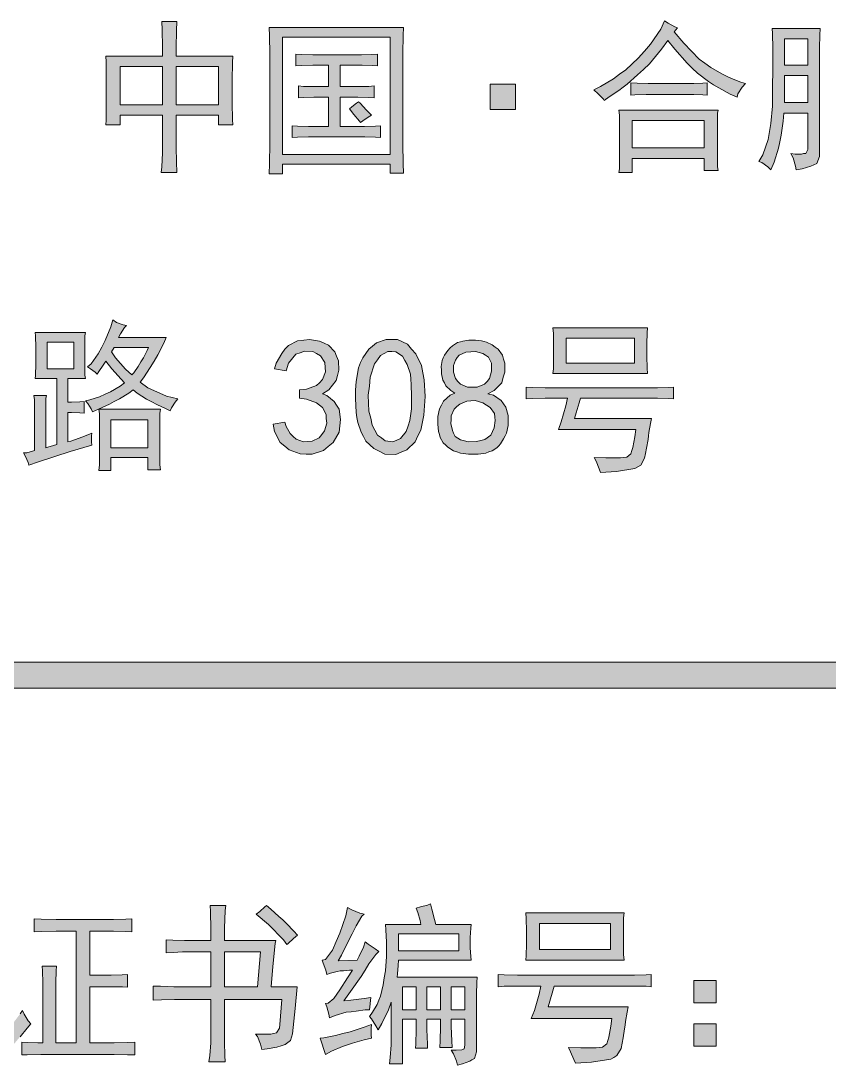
# Model space of a CAD drawing. Header units: millimetres. Extents: x 0 to 414, y 0 to 292.
# Drawn here: x 370.5 to 383.73, y 217.53 to 234.63 of the extents above; entities that cross this region are included whole.
import ezdxf

# ---------------------------------------------------------------- set-up
doc = ezdxf.new("R2010")
doc.units = ezdxf.units.MM

msp = doc.modelspace()

# ---------------------------------------------------------------- hatches: boundary and pattern name
h = msp.add_hatch(color=0)
h.paths.add_polyline_path([(373.051917, 234.618389), (373.044861, 234.470222), (373.041333, 234.188), (373.041333, 234.053944), (373.969139, 234.053944), (373.962083, 233.948111), (373.958556, 233.655306), (373.958556, 233.468333), (373.958556, 233.284889), (373.962083, 233.01325), (373.969139, 232.925056), (373.732778, 232.925056), (373.732778, 233.083806), (373.041333, 233.083806), (373.041333, 232.625194), (373.041333, 232.561694), (373.044861, 232.321806), (373.051917, 232.145417), (372.794389, 232.145417), (372.804972, 232.240667), (372.815556, 232.466444), (372.815556, 232.593444), (372.815556, 233.083806), (372.124111, 233.083806), (372.124111, 232.925056), (371.88775, 232.925056), (371.894806, 233.002667), (371.898333, 233.274306), (371.898333, 233.468333), (371.898333, 233.665889), (371.894806, 233.958694), (371.88775, 234.053944), (372.815556, 234.053944), (372.815556, 234.198583), (372.812028, 234.480806), (372.804972, 234.618389)])
h.paths.add_polyline_path([(373.732778, 233.253139), (373.732778, 233.884611), (373.041333, 233.884611), (373.041333, 233.253139)])
h.paths.add_polyline_path([(372.815556, 233.253139), (372.815556, 233.884611), (372.124111, 233.884611), (372.124111, 233.253139)])
h = msp.add_hatch(color=0)
h.dxf.hatch_style = 2
h.paths.add_polyline_path([(381.197556, 234.449056), (381.352778, 234.262083), (381.60325, 234.004556), (381.6985, 233.937528), (381.797278, 233.866972), (381.973667, 233.761139), (382.051278, 233.722333), (382.132417, 233.687056), (382.287639, 233.627083), (382.361722, 233.605917), (382.308806, 233.545944), (382.23825, 233.436583), (382.224139, 233.380139), (382.114778, 233.429528), (381.924278, 233.531833), (381.839611, 233.58475), (381.754944, 233.637667), (381.578556, 233.77525), (381.490361, 233.856389), (381.405694, 233.937528), (381.204611, 234.166833), (381.091722, 234.307944), (380.989417, 234.166833), (380.791861, 233.926944), (380.693083, 233.835222), (380.594306, 233.7435), (380.424972, 233.595333), (380.357944, 233.542417), (380.287389, 233.4895), (380.132167, 233.383667), (380.0475, 233.327222), (380.036917, 233.348389), (379.95225, 233.436583), (379.878167, 233.500083), (379.987528, 233.553), (380.202722, 233.68), (380.3015, 233.754083), (380.403806, 233.828167), (380.608417, 234.018667), (380.707194, 234.135083), (380.8095, 234.247972), (380.975306, 234.494917), (381.038806, 234.628972), (381.098778, 234.593694), (381.204611, 234.533722), (381.250472, 234.512556)])
h = msp.add_hatch(color=0)
h.paths.add_polyline_path([(376.763139, 234.523139), (376.756083, 234.389083), (376.752556, 234.09275), (376.752556, 233.926944), (376.752556, 232.783944), (376.752556, 232.618139), (376.756083, 232.293583), (376.763139, 232.134833), (376.547944, 232.134833), (376.547944, 232.283), (374.780528, 232.283), (374.780528, 232.12425), (374.565333, 232.12425), (374.572389, 232.290056), (374.575917, 232.628722), (374.575917, 232.805111), (374.575917, 233.926944), (374.575917, 234.085694), (374.572389, 234.385556), (374.565333, 234.523139)])
h.paths.add_polyline_path([(376.547944, 232.44175), (376.547944, 234.364389), (374.780528, 234.364389), (374.780528, 232.44175)])
h = msp.add_hatch(color=0)
h.paths.add_polyline_path([(383.106083, 232.455861), (383.176639, 232.448806), (383.282472, 232.448806), (383.314222, 232.455861), (383.3495, 232.459389), (383.384778, 232.522889), (383.384778, 232.582861), (383.384778, 233.115556), (382.989667, 233.115556), (382.979083, 232.988556), (382.947333, 232.755722), (382.926167, 232.649889), (382.905, 232.547583), (382.830917, 232.31475), (382.778, 232.18775), (382.728611, 232.240667), (382.633361, 232.311222), (382.583972, 232.325333), (382.647472, 232.438222), (382.735667, 232.685167), (382.756833, 232.815694), (382.778, 232.94975), (382.802694, 233.231972), (382.802694, 233.380139), (382.806222, 233.531833), (382.80975, 233.845806), (382.80975, 234.011611), (382.80975, 234.177417), (382.802694, 234.420833), (382.799167, 234.501972), (383.585861, 234.501972), (383.582333, 234.396139), (383.575278, 234.188), (383.575278, 234.085694), (383.575278, 232.508778), (383.575278, 232.41), (383.529417, 232.293583), (383.480028, 232.272417), (383.434167, 232.25125), (383.289528, 232.208917), (383.194278, 232.18775), (383.183694, 232.25125), (383.141361, 232.385306)])
h.paths.add_polyline_path([(383.384778, 233.295472), (383.384778, 233.732917), (383.00025, 233.732917), (383.00025, 233.295472)])
h.paths.add_polyline_path([(383.384778, 233.905778), (383.384778, 234.332639), (383.00025, 234.332639), (383.00025, 233.905778)])
h = msp.add_hatch(color=0)
h.dxf.hatch_style = 2
h.paths.add_polyline_path([(375.994083, 234.075111), (376.075222, 234.075111), (376.244556, 234.078639), (376.336278, 234.085694), (376.336278, 233.895194), (376.255139, 233.898722), (376.085806, 233.905778), (375.994083, 233.905778), (375.7295, 233.905778), (375.7295, 233.553), (375.92, 233.553), (376.01525, 233.553), (376.198694, 233.556528), (376.283361, 233.563583), (376.283361, 233.369556), (376.198694, 233.376611), (376.01525, 233.380139), (375.92, 233.380139), (375.7295, 233.380139), (375.7295, 232.900361), (376.025833, 232.900361), (376.124611, 232.900361), (376.304528, 232.907417), (376.389194, 232.910944), (376.389194, 232.720444), (376.308056, 232.7275), (376.128139, 232.731028), (376.025833, 232.731028), (375.302639, 232.731028), (375.210917, 232.731028), (375.031, 232.7275), (374.939278, 232.720444), (374.939278, 232.910944), (375.031, 232.907417), (375.210917, 232.900361), (375.302639, 232.900361), (375.535472, 232.900361), (375.535472, 233.380139), (375.387306, 233.380139), (375.295583, 233.380139), (375.12625, 233.376611), (375.045111, 233.369556), (375.045111, 233.563583), (375.12625, 233.556528), (375.295583, 233.553), (375.387306, 233.553), (375.535472, 233.553), (375.535472, 233.905778), (375.376722, 233.905778), (375.281472, 233.905778), (375.0945, 233.898722), (375.002778, 233.895194), (375.002778, 234.085694), (375.0945, 234.078639), (375.281472, 234.075111), (375.376722, 234.075111)])
h = msp.add_hatch(color=0)
h.dxf.hatch_style = 2
h.paths.add_polyline_path([(378.181306, 233.595333), (378.597583, 233.595333), (378.597583, 233.179056), (378.181306, 233.179056)])
h = msp.add_hatch(color=0)
h.dxf.hatch_style = 2
h.paths.add_polyline_path([(381.433917, 233.605917), (381.518583, 233.605917), (381.66675, 233.609444), (381.733778, 233.6165), (381.733778, 233.415417), (381.663222, 233.418944), (381.518583, 233.426), (381.4445, 233.426), (380.848306, 233.426), (380.735417, 233.426), (380.551972, 233.418944), (380.484944, 233.415417), (380.484944, 233.6165), (380.58725, 233.609444), (380.767167, 233.605917), (380.848306, 233.605917)])
h = msp.add_hatch(color=0)
h.dxf.hatch_style = 2
h.paths.add_polyline_path([(376.025833, 233.306056), (376.054056, 233.281361), (376.159889, 233.168472), (376.241028, 233.083806), (376.188111, 233.052056), (376.096389, 232.992083), (376.057583, 232.967389), (376.043472, 232.988556), (375.95175, 233.097917), (375.877667, 233.189639), (375.92, 233.221389), (375.994083, 233.281361)])
h = msp.add_hatch(color=0)
h.paths.add_polyline_path([(381.913694, 233.168472), (381.906639, 233.115556), (381.903111, 232.868611), (381.903111, 232.678111), (381.903111, 232.487611), (381.906639, 232.237139), (381.913694, 232.177167), (381.687917, 232.177167), (381.687917, 232.37825), (380.506111, 232.37825), (380.506111, 232.145417), (380.290917, 232.145417), (380.297972, 232.208917), (380.3015, 232.455861), (380.3015, 232.635778), (380.3015, 232.82275), (380.297972, 233.087333), (380.290917, 233.168472)])
h.paths.add_polyline_path([(381.687917, 232.551111), (381.687917, 232.999139), (380.506111, 232.999139), (380.506111, 232.551111)])
h = msp.add_hatch(color=0)
h.paths.add_polyline_path([(372.226417, 229.644222), (372.194667, 229.608944), (372.131167, 229.506639), (372.099417, 229.443139), (372.879056, 229.443139), (372.84025, 229.351417), (372.741472, 229.160917), (372.6815, 229.058611), (372.618, 228.956306), (372.505111, 228.786972), (372.452194, 228.716417), (372.575667, 228.621167), (372.882583, 228.483583), (373.069556, 228.44125), (373.027222, 228.388333), (372.963722, 228.293083), (372.942556, 228.247222), (372.879056, 228.275444), (372.727361, 228.346), (372.642694, 228.391861), (372.558028, 228.437722), (372.402806, 228.5365), (372.335778, 228.589417), (372.265222, 228.5365), (372.113528, 228.44125), (372.028861, 228.398917), (371.947722, 228.356583), (371.767806, 228.271917), (371.672556, 228.226056), (371.651389, 228.275444), (371.594944, 228.367167), (371.556139, 228.4095), (371.626694, 228.423611), (371.785444, 228.476528), (371.877167, 228.515333), (371.965361, 228.554139), (372.127639, 228.649389), (372.194667, 228.705833), (372.14175, 228.762278), (371.986528, 228.935139), (371.88775, 229.058611), (371.848944, 228.995111), (371.778389, 228.889278), (371.746639, 228.846944), (371.714889, 228.878694), (371.637278, 228.935139), (371.587889, 228.963361), (371.647861, 229.016278), (371.764278, 229.178556), (371.82425, 229.287917), (371.880694, 229.397278), (371.972417, 229.619528), (372.004167, 229.732417), (372.064139, 229.693611), (372.1735, 229.651278)])
h.paths.add_polyline_path([(371.983, 229.210306), (372.0465, 229.111528), (372.212306, 228.924556), (372.314611, 228.836361), (372.346361, 228.868111), (372.420444, 228.970417), (372.462778, 229.0445), (372.505111, 229.115056), (372.568611, 229.235), (372.589778, 229.284389), (372.025333, 229.284389)])
h = msp.add_hatch(color=0)
h.paths.add_polyline_path([(380.760111, 229.601889), (380.753056, 229.524278), (380.749528, 229.340833), (380.749528, 229.242056), (380.749528, 229.13975), (380.753056, 228.945722), (380.760111, 228.857528), (379.211417, 228.857528), (379.218472, 228.931611), (379.222, 229.108), (379.222, 229.210306), (379.222, 229.316139), (379.218472, 229.513694), (379.211417, 229.601889)])
h.paths.add_polyline_path([(380.544917, 229.026861), (380.544917, 229.432556), (379.426611, 229.432556), (379.426611, 229.026861)])
h = msp.add_hatch(color=0)
h.paths.add_polyline_path([(371.661972, 227.682778), (371.305667, 227.576944), (370.787083, 227.411139), (370.628333, 227.354694), (370.61775, 227.397028), (370.575417, 227.495806), (370.543667, 227.555778), (370.596583, 227.559306), (370.688306, 227.584), (370.723583, 227.598111), (370.723583, 228.271917), (370.723583, 228.31425), (370.720056, 228.423611), (370.713, 228.494167), (370.917611, 228.494167), (370.910556, 228.444778), (370.907028, 228.307194), (370.907028, 228.215472), (370.907028, 227.640444), (370.942306, 227.651028), (371.034028, 227.67925), (371.086944, 227.693361), (371.086944, 228.772861), (370.734167, 228.772861), (370.741222, 228.825778), (370.74475, 229.01275), (370.74475, 229.143278), (370.74475, 229.284389), (370.741222, 229.474889), (370.734167, 229.527806), (371.556139, 229.527806), (371.549083, 229.471361), (371.545556, 229.277333), (371.545556, 229.143278), (371.545556, 229.016278), (371.549083, 228.829306), (371.556139, 228.772861), (371.266861, 228.772861), (371.266861, 228.388333), (371.330361, 228.388333), (371.464417, 228.391861), (371.534972, 228.398917), (371.534972, 228.204889), (371.464417, 228.211944), (371.330361, 228.215472), (371.266861, 228.215472), (371.266861, 227.735694), (371.31625, 227.746278), (371.513806, 227.816833), (371.661972, 227.876806), (371.658444, 227.834472), (371.658444, 227.735694)])
h.paths.add_polyline_path([(371.365639, 228.931611), (371.365639, 229.369056), (370.928194, 229.369056), (370.928194, 228.931611)])
h = msp.add_hatch(color=0)
h.dxf.hatch_style = 2
h.paths.add_polyline_path([(374.628833, 228.024972), (374.819333, 228.056722), (374.8405, 227.986167), (374.911056, 227.873278), (374.956917, 227.827417), (375.006306, 227.781556), (375.12625, 227.739222), (375.196806, 227.74275), (375.270889, 227.746278), (375.383778, 227.802722), (375.426111, 227.859167), (375.468444, 227.915611), (375.50725, 228.042611), (375.500194, 228.116694), (375.496667, 228.18725), (375.440222, 228.300139), (375.390833, 228.338944), (375.337917, 228.37775), (375.175639, 228.434194), (375.06275, 228.451833), (375.06275, 228.589417), (375.175639, 228.6), (375.337917, 228.659972), (375.390833, 228.705833), (375.440222, 228.755222), (375.486083, 228.882222), (375.479028, 228.956306), (375.4755, 229.033917), (375.404944, 229.146806), (375.341444, 229.182083), (375.277944, 229.217361), (375.140361, 229.224417), (375.069806, 229.196194), (374.99925, 229.1715), (374.882833, 229.023333), (374.8405, 228.899861), (374.65, 228.931611), (374.68175, 229.026861), (374.769944, 229.185611), (374.822861, 229.252639), (374.879306, 229.316139), (375.031, 229.390222), (375.129778, 229.400806), (375.225028, 229.411389), (375.390833, 229.386694), (375.464917, 229.351417), (375.535472, 229.319667), (375.637778, 229.210306), (375.666, 229.13975), (375.69775, 229.065667), (375.704806, 228.910444), (375.683639, 228.825778), (375.662472, 228.741111), (375.539, 228.589417), (375.436694, 228.525917), (375.510778, 228.494167), (375.627194, 228.398917), (375.666, 228.335417), (375.708333, 228.271917), (375.733028, 228.102583), (375.718917, 227.99675), (375.708333, 227.894444), (375.613083, 227.725111), (375.531944, 227.661611), (375.454333, 227.598111), (375.270889, 227.538139), (375.172111, 227.538139), (375.069806, 227.541667), (374.893417, 227.605167), (374.819333, 227.668667), (374.74525, 227.728639), (374.65, 227.908556)])
h = msp.add_hatch(color=0)
h.paths.add_polyline_path([(375.979972, 228.585889), (375.987028, 228.727), (376.025833, 228.94925), (376.061111, 229.033917), (376.096389, 229.115056), (376.195167, 229.252639), (376.258667, 229.305556), (376.322167, 229.358472), (376.480917, 229.411389), (376.572639, 229.411389), (376.667889, 229.411389), (376.830167, 229.333778), (376.897194, 229.256167), (376.96775, 229.178556), (377.059472, 228.984528), (377.080639, 228.868111), (377.101806, 228.751694), (377.115917, 228.480056), (377.105333, 228.328361), (377.098278, 228.176667), (377.045361, 227.929722), (376.9995, 227.834472), (376.953639, 227.735694), (376.819583, 227.605167), (376.727861, 227.566361), (376.636139, 227.527556), (376.456222, 227.538139), (376.3645, 227.584), (376.276306, 227.626333), (376.145778, 227.746278), (376.1105, 227.823889), (376.071694, 227.897972), (376.018778, 228.053194), (376.001139, 228.137861), (375.987028, 228.219), (375.976444, 228.444778)])
h.paths.add_polyline_path([(376.20575, 228.649389), (376.188111, 228.501222), (376.198694, 228.240167), (376.226917, 228.127278), (376.251611, 228.010861), (376.339806, 227.848583), (376.403306, 227.802722), (376.463278, 227.753333), (376.590278, 227.735694), (376.653778, 227.763917), (376.717278, 227.792139), (376.809, 227.908556), (376.84075, 227.99675), (376.868972, 228.084944), (376.897194, 228.278972), (376.897194, 228.381278), (376.897194, 228.487111), (376.890139, 228.674083), (376.883083, 228.762278), (376.876028, 228.846944), (376.826639, 229.002167), (376.787833, 229.069194), (376.7455, 229.13975), (376.639667, 229.210306), (376.572639, 229.213833), (376.505611, 229.217361), (376.389194, 229.150333), (376.339806, 229.079778), (376.286889, 229.01275), (376.219861, 228.794028)])
h = msp.add_hatch(color=0)
h.paths.add_polyline_path([(377.324056, 228.088472), (377.324056, 228.151972), (377.355806, 228.278972), (377.387556, 228.338944), (377.419306, 228.402444), (377.528667, 228.501222), (377.60275, 228.5365), (377.53925, 228.575306), (377.454583, 228.656444), (377.433417, 228.702306), (377.408722, 228.748167), (377.387556, 228.850472), (377.384028, 228.910444), (377.3805, 228.970417), (377.398139, 229.069194), (377.415778, 229.111528), (377.433417, 229.153861), (377.489861, 229.235), (377.528667, 229.273806), (377.563944, 229.309083), (377.648611, 229.362), (377.694472, 229.372583), (377.736806, 229.386694), (377.835583, 229.400806), (377.8885, 229.400806), (377.944944, 229.400806), (378.040194, 229.390222), (378.082528, 229.379639), (378.124861, 229.369056), (378.216583, 229.323194), (378.262444, 229.287917), (378.311833, 229.252639), (378.382389, 229.153861), (378.403556, 229.090361), (378.424722, 229.026861), (378.421194, 228.878694), (378.3965, 228.794028), (378.371806, 228.705833), (378.248333, 228.575306), (378.146028, 228.525917), (378.23775, 228.501222), (378.36475, 228.416556), (378.403556, 228.360111), (378.438833, 228.303667), (378.477639, 228.169611), (378.477639, 228.088472), (378.477639, 228.007333), (378.452944, 227.880333), (378.42825, 227.834472), (378.403556, 227.785083), (378.350639, 227.703944), (378.322417, 227.672194), (378.294194, 227.640444), (378.213056, 227.591056), (378.163667, 227.573417), (378.11075, 227.55225), (377.98375, 227.534611), (377.906139, 227.534611), (377.828528, 227.534611), (377.694472, 227.55225), (377.638028, 227.573417), (377.585111, 227.591056), (377.489861, 227.6475), (377.454583, 227.682778), (377.415778, 227.721583), (377.366389, 227.809778), (377.352278, 227.859167), (377.338167, 227.908556), (377.324056, 228.024972)])
h.paths.add_polyline_path([(377.542778, 228.099056), (377.53925, 228.035556), (377.563944, 227.922667), (377.585111, 227.876806), (377.609806, 227.827417), (377.698, 227.767444), (377.7615, 227.753333), (377.825, 227.739222), (377.959056, 227.74275), (378.029611, 227.756861), (378.096639, 227.7745), (378.195417, 227.848583), (378.220111, 227.908556), (378.248333, 227.965), (378.265972, 228.084944), (378.258917, 228.141389), (378.251861, 228.201361), (378.184833, 228.300139), (378.124861, 228.338944), (378.064889, 228.37775), (377.937889, 228.413028), (377.867333, 228.4095), (377.800306, 228.402444), (377.683889, 228.356583), (377.638028, 228.31425), (377.595694, 228.271917), (377.546306, 228.162556)])
h.paths.add_polyline_path([(377.581583, 228.931611), (377.581583, 228.878694), (377.616861, 228.776389), (377.655667, 228.727), (377.694472, 228.681139), (377.810889, 228.63175), (377.8885, 228.63175), (377.969639, 228.63175), (378.089583, 228.681139), (378.131917, 228.727), (378.170722, 228.776389), (378.206, 228.892806), (378.206, 228.956306), (378.202472, 229.023333), (378.153083, 229.122111), (378.107222, 229.153861), (378.064889, 229.185611), (377.941417, 229.213833), (377.863806, 229.210306), (377.786194, 229.20325), (377.676833, 229.157389), (377.645083, 229.118583), (377.613333, 229.07625), (377.581583, 228.984528)])
h = msp.add_hatch(color=0)
h.dxf.hatch_style = 2
h.paths.add_polyline_path([(380.823611, 228.621167), (380.922389, 228.621167), (381.105833, 228.628222), (381.186972, 228.63175), (381.186972, 228.44125), (381.105833, 228.444778), (380.922389, 228.451833), (380.823611, 228.451833), (379.659444, 228.451833), (379.638278, 228.37775), (379.592417, 228.211944), (379.564194, 228.120222), (380.823611, 228.120222), (380.805972, 228.035556), (380.781278, 227.890917), (380.774222, 227.834472), (380.767167, 227.7745), (380.742472, 227.633389), (380.728361, 227.548722), (380.710722, 227.467583), (380.647222, 227.354694), (380.597833, 227.326472), (380.551972, 227.29825), (380.248583, 227.252389), (379.991056, 227.23475), (379.969889, 227.294722), (379.916972, 227.418194), (379.885222, 227.481694), (380.075722, 227.474639), (380.319139, 227.474639), (380.368528, 227.481694), (380.421444, 227.485222), (380.488472, 227.541667), (380.502583, 227.594583), (380.520222, 227.643972), (380.551972, 227.816833), (380.566083, 227.940306), (379.299611, 227.940306), (379.345472, 228.067306), (379.419556, 228.324833), (379.447778, 228.451833), (379.19025, 228.451833), (379.080889, 228.451833), (378.87275, 228.444778), (378.773972, 228.44125), (378.773972, 228.63175), (378.87275, 228.628222), (379.080889, 228.621167), (379.19025, 228.621167)])
h = msp.add_hatch(color=0)
h.paths.add_polyline_path([(372.783806, 228.271917), (372.77675, 228.201361), (372.773222, 227.954417), (372.773222, 227.778028), (372.773222, 227.608694), (372.77675, 227.358222), (372.783806, 227.277083), (372.579194, 227.277083), (372.579194, 227.481694), (371.972417, 227.481694), (371.972417, 227.2665), (371.778389, 227.2665), (371.785444, 227.358222), (371.788972, 227.61575), (371.788972, 227.778028), (371.788972, 227.950889), (371.785444, 228.194306), (371.778389, 228.271917)])
h.paths.add_polyline_path([(372.579194, 227.640444), (372.579194, 228.099056), (371.972417, 228.099056), (371.972417, 227.640444)])
h = msp.add_hatch(color=0)
h.dxf.hatch_style = 2
h.paths.add_polyline_path([(404.237472, 224.130306), (404.237472, 223.706972), (354.957944, 223.706972), (354.957944, 224.130306)])
h = msp.add_hatch(color=0)
h.paths.add_polyline_path([(373.609306, 219.572417), (373.609306, 219.759389), (373.605778, 220.048667), (373.598722, 220.147444), (373.85625, 220.147444), (373.842139, 220.066306), (373.831556, 219.777028), (373.831556, 219.572417), (374.674694, 219.572417), (374.664111, 219.523028), (374.625306, 219.145556), (374.597083, 218.817472), (375.020417, 218.817472), (374.992194, 218.457639), (374.946333, 218.044889), (374.932222, 217.991972), (374.914583, 217.939056), (374.826389, 217.8685), (374.759361, 217.847333), (374.688806, 217.829694), (374.530056, 217.797944), (374.441861, 217.787361), (374.424222, 217.875556), (374.374833, 218.002556), (374.343083, 218.041361), (374.441861, 218.037833), (374.590028, 218.041361), (374.635889, 218.051944), (374.685278, 218.062528), (374.734667, 218.136611), (374.741722, 218.196583), (374.773472, 218.605806), (373.831556, 218.605806), (373.831556, 218.020194), (373.831556, 217.907306), (373.838611, 217.692111), (373.842139, 217.586278), (373.577556, 217.586278), (373.595194, 217.688583), (373.609306, 217.896722), (373.609306, 218.009611), (373.609306, 218.605806), (373.090722, 218.605806), (373.013111, 218.605806), (372.801444, 218.602278), (372.667389, 218.595222), (372.667389, 218.828056), (372.783806, 218.824528), (373.006056, 218.817472), (373.111889, 218.817472), (373.609306, 218.817472), (373.609306, 219.385444), (373.178917, 219.385444), (373.143639, 219.385444), (372.995472, 219.378389), (372.879056, 219.371333), (372.879056, 219.583), (372.988417, 219.579472), (373.178917, 219.572417), (373.256528, 219.572417)])
h.paths.add_polyline_path([(374.374833, 218.817472), (374.420694, 219.385444), (373.831556, 219.385444), (373.831556, 218.817472)])
h = msp.add_hatch(color=0)
h.dxf.hatch_style = 2
h.paths.add_polyline_path([(374.519472, 220.147444), (374.593556, 220.087472), (374.724083, 219.967528), (374.787583, 219.911083), (374.847556, 219.851111), (374.971028, 219.727639), (375.031, 219.660611), (374.963972, 219.604167), (374.875778, 219.526556), (374.851083, 219.505389), (374.801694, 219.583), (374.55475, 219.833472), (374.353667, 220.006333), (374.410111, 220.048667), (374.49125, 220.12275)])
h = msp.add_hatch(color=0)
h.dxf.hatch_style = 2
h.paths.add_polyline_path([(376.117556, 220.006333), (376.082278, 219.971056), (375.987028, 219.812306), (375.923528, 219.681778), (375.860028, 219.554778), (375.747139, 219.332528), (375.694222, 219.240806), (376.004667, 219.251389), (376.039944, 219.318417), (376.106972, 219.466583), (376.138722, 219.55125), (376.188111, 219.512444), (376.301, 219.434833), (376.360972, 219.396028), (376.311583, 219.346639), (376.198694, 219.191417), (376.135194, 219.089111), (376.071694, 218.986806), (375.895306, 218.736333), (375.785944, 218.584639), (375.902361, 218.595222), (376.121083, 218.623444), (376.226917, 218.641083), (376.20575, 218.44), (376.138722, 218.436472), (375.990556, 218.418833), (375.905889, 218.40825), (375.82475, 218.397667), (375.644833, 218.348278), (375.553111, 218.309472), (375.539, 218.369444), (375.50725, 218.485861), (375.486083, 218.542306), (375.528417, 218.545833), (375.623667, 218.623444), (375.673056, 218.697528), (375.722444, 218.768083), (375.849444, 218.962111), (375.927056, 219.085583), (375.877667, 219.085583), (375.778889, 219.078528), (375.7295, 219.075), (375.680111, 219.067944), (375.567222, 219.039722), (375.50725, 219.018556), (375.489611, 219.085583), (375.450806, 219.202), (375.429639, 219.251389), (375.486083, 219.261972), (375.6025, 219.413667), (375.662472, 219.554778), (375.722444, 219.695889), (375.817694, 219.978111), (375.849444, 220.115694), (375.916472, 220.076889), (376.050528, 220.020444)])
h = msp.add_hatch(color=0)
h.paths.add_polyline_path([(377.204111, 220.172139), (377.225278, 220.083944), (377.271139, 219.914611), (377.292306, 219.837), (377.870861, 219.837), (377.863806, 219.7735), (377.85675, 219.621806), (377.85675, 219.540667), (377.85675, 219.456), (377.863806, 219.311361), (377.870861, 219.251389), (376.682, 219.251389), (376.678472, 219.166722), (376.664361, 219.029139), (376.660833, 218.972694), (377.969639, 218.972694), (377.962583, 218.8845), (377.959056, 218.697528), (377.959056, 218.595222), (377.959056, 217.829694), (377.959056, 217.748556), (377.923778, 217.642722), (377.884972, 217.621556), (377.849694, 217.596861), (377.72975, 217.554528), (377.648611, 217.533361), (377.630972, 217.596861), (377.581583, 217.720333), (377.546306, 217.776778), (377.623917, 217.776778), (377.719167, 217.783833), (377.736806, 217.790889), (377.754444, 217.801472), (377.768556, 217.857917), (377.768556, 217.907306), (377.768556, 218.284778), (377.546306, 218.284778), (377.546306, 218.164833), (377.553361, 217.932), (377.560417, 217.819111), (377.359333, 217.819111), (377.366389, 217.932), (377.369917, 218.164833), (377.369917, 218.284778), (377.147667, 218.284778), (377.147667, 218.115444), (377.154722, 217.875556), (377.15825, 217.808528), (376.960694, 217.808528), (376.964222, 217.875556), (376.971278, 218.115444), (376.971278, 218.284778), (376.749028, 218.284778), (376.749028, 217.554528), (376.537361, 217.554528), (376.547944, 217.660361), (376.562056, 217.864972), (376.562056, 217.96375), (376.562056, 218.563472), (376.516194, 218.44), (376.410361, 218.214222), (376.350389, 218.108389), (376.311583, 218.178944), (376.2375, 218.291833), (376.20575, 218.330639), (376.255139, 218.397667), (376.33275, 218.528194), (376.360972, 218.595222), (376.389194, 218.66225), (376.431528, 218.845694), (376.449167, 218.962111), (376.466806, 219.078528), (376.484444, 219.311361), (376.484444, 219.427778), (376.484444, 219.544194), (376.477389, 219.748806), (376.470333, 219.837), (377.048889, 219.837), (377.038306, 219.9005), (376.9995, 220.031028), (376.971278, 220.105111), (377.041833, 220.12275), (377.15825, 220.1545)])
h.paths.add_polyline_path([(377.669778, 219.406611), (377.669778, 219.681778), (376.682, 219.681778), (376.682, 219.406611)])
h.paths.add_polyline_path([(377.369917, 218.44), (377.369917, 218.817472), (377.147667, 218.817472), (377.147667, 218.44)])
h.paths.add_polyline_path([(377.768556, 218.44), (377.768556, 218.817472), (377.546306, 218.817472), (377.546306, 218.44)])
h.paths.add_polyline_path([(376.971278, 218.44), (376.971278, 218.817472), (376.749028, 218.817472), (376.749028, 218.44)])
h = msp.add_hatch(color=0)
h.paths.add_polyline_path([(380.375583, 220.0275), (380.368528, 219.942833), (380.365, 219.755861), (380.365, 219.650028), (380.365, 219.544194), (380.368528, 219.346639), (380.375583, 219.251389), (378.766917, 219.251389), (378.773972, 219.329), (378.7775, 219.512444), (378.7775, 219.618278), (378.7775, 219.727639), (378.773972, 219.93225), (378.766917, 220.0275)])
h.paths.add_polyline_path([(380.153333, 219.427778), (380.153333, 219.851111), (378.989167, 219.851111), (378.989167, 219.427778)])
h = msp.add_hatch(color=0)
h.dxf.hatch_style = 2
h.paths.add_polyline_path([(371.901861, 219.914611), (372.01475, 219.914611), (372.219361, 219.921667), (372.314611, 219.928722), (372.314611, 219.717056), (372.219361, 219.720583), (372.01475, 219.727639), (371.901861, 219.727639), (371.626694, 219.727639), (371.626694, 219.007972), (371.880694, 219.007972), (371.975944, 219.007972), (372.159389, 219.0115), (372.247583, 219.018556), (372.247583, 218.806889), (372.162917, 218.813944), (371.979472, 218.817472), (371.880694, 218.817472), (371.626694, 218.817472), (371.626694, 217.896722), (371.937139, 217.896722), (372.028861, 217.896722), (372.247583, 217.903778), (372.367528, 217.907306), (372.367528, 217.699167), (372.247583, 217.702694), (372.028861, 217.70975), (371.937139, 217.70975), (370.959944, 217.70975), (370.825889, 217.70975), (370.603639, 217.702694), (370.515444, 217.699167), (370.515444, 217.907306), (370.603639, 217.903778), (370.7765, 217.896722), (370.861167, 217.896722), (370.861167, 218.764556), (370.861167, 218.880972), (370.854111, 219.075), (370.850583, 219.152611), (371.083417, 219.152611), (371.076361, 219.078528), (371.069306, 218.8845), (371.069306, 218.764556), (371.069306, 217.896722), (371.404444, 217.896722), (371.404444, 219.727639), (371.203361, 219.727639), (371.076361, 219.727639), (370.832944, 219.720583), (370.716528, 219.717056), (370.716528, 219.928722), (370.832944, 219.921667), (371.076361, 219.914611), (371.203361, 219.914611)])
h = msp.add_hatch(color=0)
h.dxf.hatch_style = 2
h.paths.add_polyline_path([(370.007444, 217.787361), (370.074472, 217.854389), (370.137972, 217.991972), (370.137972, 218.062528), (370.137972, 219.060889), (370.039194, 219.060889), (369.961583, 219.060889), (369.806361, 219.057361), (369.72875, 219.050306), (369.72875, 219.261972), (369.802833, 219.254917), (369.958056, 219.251389), (370.039194, 219.251389), (370.360222, 219.251389), (370.356694, 219.145556), (370.349639, 218.923306), (370.349639, 218.806889), (370.349639, 218.196583), (370.399028, 218.256556), (370.487222, 218.372972), (370.526028, 218.429417), (370.55425, 218.369444), (370.621278, 218.256556), (370.660083, 218.207167), (370.600111, 218.136611), (370.487222, 217.999028), (370.434306, 217.935528), (370.381389, 217.872028), (370.250861, 217.70975), (370.17325, 217.610972), (370.134444, 217.660361), (370.049778, 217.748556)])
h = msp.add_hatch(color=0)
h.dxf.hatch_style = 2
h.paths.add_polyline_path([(380.442611, 219.007972), (380.548444, 219.007972), (380.735417, 219.0115), (380.820083, 219.018556), (380.820083, 218.817472), (380.735417, 218.824528), (380.548444, 218.828056), (380.442611, 218.828056), (379.232583, 218.828056), (379.211417, 218.750444), (379.162028, 218.581111), (379.133806, 218.485861), (380.442611, 218.485861), (380.424972, 218.397667), (380.400278, 218.245972), (380.393222, 218.186), (380.382639, 218.126028), (380.357944, 217.977861), (380.343833, 217.893194), (380.326194, 217.805), (380.259167, 217.688583), (380.209778, 217.660361), (380.160389, 217.628611), (379.842889, 217.58275), (379.578306, 217.565111), (379.553611, 217.625083), (379.500694, 217.752083), (379.465417, 217.819111), (379.6665, 217.815583), (379.916972, 217.815583), (379.969889, 217.819111), (380.022806, 217.826167), (380.093361, 217.882611), (380.111, 217.935528), (380.125111, 217.988444), (380.160389, 218.168361), (380.1745, 218.295361), (378.855111, 218.295361), (378.908028, 218.429417), (378.985639, 218.697528), (379.010333, 218.828056), (378.74575, 218.828056), (378.629333, 218.828056), (378.414139, 218.824528), (378.311833, 218.817472), (378.311833, 219.018556), (378.414139, 219.0115), (378.629333, 219.007972), (378.74575, 219.007972)])
h = msp.add_hatch(color=0)
h.dxf.hatch_style = 2
h.paths.add_polyline_path([(381.518583, 218.919778), (381.885472, 218.919778), (381.885472, 218.552889), (381.518583, 218.552889)])
h = msp.add_hatch(color=0)
h.dxf.hatch_style = 2
h.paths.add_polyline_path([(376.2375, 218.196583), (376.233972, 218.136611), (376.233972, 218.023722), (376.2375, 217.974333), (376.121083, 217.946111), (375.927056, 217.893194), (375.845917, 217.864972), (375.764778, 217.83675), (375.584861, 217.759139), (375.486083, 217.70975), (375.397889, 217.974333), (375.461389, 217.981389), (375.648361, 218.016667), (375.768306, 218.048417), (375.88825, 218.076639), (376.121083, 218.15425)])
h = msp.add_hatch(color=0)
h.dxf.hatch_style = 2
h.paths.add_polyline_path([(381.518583, 218.207167), (381.885472, 218.207167), (381.885472, 217.843806), (381.518583, 217.843806)])

# ---------------------------------------------------------------- linework, layer by layer
at = {"color": 0, "lineweight": 0}
for points in [[(373.051917, 234.618389), (373.044861, 234.470222), (373.041333, 234.188), (373.041333, 234.053944), (373.969139, 234.053944), (373.962083, 233.948111), (373.958556, 233.655306), (373.958556, 233.468333), (373.958556, 233.284889), (373.962083, 233.01325), (373.969139, 232.925056), (373.732778, 232.925056), (373.732778, 233.083806), (373.041333, 233.083806), (373.041333, 232.625194), (373.041333, 232.561694), (373.044861, 232.321806), (373.051917, 232.145417), (372.794389, 232.145417), (372.804972, 232.240667), (372.815556, 232.466444), (372.815556, 232.593444), (372.815556, 233.083806), (372.124111, 233.083806), (372.124111, 232.925056), (371.88775, 232.925056), (371.894806, 233.002667), (371.898333, 233.274306), (371.898333, 233.468333), (371.898333, 233.665889), (371.894806, 233.958694), (371.88775, 234.053944), (372.815556, 234.053944), (372.815556, 234.198583), (372.812028, 234.480806), (372.804972, 234.618389)], [(381.197556, 234.449056), (381.352778, 234.262083), (381.60325, 234.004556), (381.6985, 233.937528), (381.797278, 233.866972), (381.973667, 233.761139), (382.051278, 233.722333), (382.132417, 233.687056), (382.287639, 233.627083), (382.361722, 233.605917), (382.308806, 233.545944), (382.23825, 233.436583), (382.224139, 233.380139), (382.114778, 233.429528), (381.924278, 233.531833), (381.839611, 233.58475), (381.754944, 233.637667), (381.578556, 233.77525), (381.490361, 233.856389), (381.405694, 233.937528), (381.204611, 234.166833), (381.091722, 234.307944), (380.989417, 234.166833), (380.791861, 233.926944), (380.693083, 233.835222), (380.594306, 233.7435), (380.424972, 233.595333), (380.357944, 233.542417), (380.287389, 233.4895), (380.132167, 233.383667), (380.0475, 233.327222), (380.036917, 233.348389), (379.95225, 233.436583), (379.878167, 233.500083), (379.987528, 233.553), (380.202722, 233.68), (380.3015, 233.754083), (380.403806, 233.828167), (380.608417, 234.018667), (380.707194, 234.135083), (380.8095, 234.247972), (380.975306, 234.494917), (381.038806, 234.628972), (381.098778, 234.593694), (381.204611, 234.533722), (381.250472, 234.512556)], [(376.763139, 234.523139), (376.756083, 234.389083), (376.752556, 234.09275), (376.752556, 233.926944), (376.752556, 232.783944), (376.752556, 232.618139), (376.756083, 232.293583), (376.763139, 232.134833), (376.547944, 232.134833), (376.547944, 232.283), (374.780528, 232.283), (374.780528, 232.12425), (374.565333, 232.12425), (374.572389, 232.290056), (374.575917, 232.628722), (374.575917, 232.805111), (374.575917, 233.926944), (374.575917, 234.085694), (374.572389, 234.385556), (374.565333, 234.523139)], [(383.106083, 232.455861), (383.176639, 232.448806), (383.282472, 232.448806), (383.314222, 232.455861), (383.3495, 232.459389), (383.384778, 232.522889), (383.384778, 232.582861), (383.384778, 233.115556), (382.989667, 233.115556), (382.979083, 232.988556), (382.947333, 232.755722), (382.926167, 232.649889), (382.905, 232.547583), (382.830917, 232.31475), (382.778, 232.18775), (382.728611, 232.240667), (382.633361, 232.311222), (382.583972, 232.325333), (382.647472, 232.438222), (382.735667, 232.685167), (382.756833, 232.815694), (382.778, 232.94975), (382.802694, 233.231972), (382.802694, 233.380139), (382.806222, 233.531833), (382.80975, 233.845806), (382.80975, 234.011611), (382.80975, 234.177417), (382.802694, 234.420833), (382.799167, 234.501972), (383.585861, 234.501972), (383.582333, 234.396139), (383.575278, 234.188), (383.575278, 234.085694), (383.575278, 232.508778), (383.575278, 232.41), (383.529417, 232.293583), (383.480028, 232.272417), (383.434167, 232.25125), (383.289528, 232.208917), (383.194278, 232.18775), (383.183694, 232.25125), (383.141361, 232.385306)], [(376.547944, 232.44175), (376.547944, 234.364389), (374.780528, 234.364389), (374.780528, 232.44175)], [(383.384778, 233.905778), (383.384778, 234.332639), (383.00025, 234.332639), (383.00025, 233.905778)], [(375.994083, 234.075111), (376.075222, 234.075111), (376.244556, 234.078639), (376.336278, 234.085694), (376.336278, 233.895194), (376.255139, 233.898722), (376.085806, 233.905778), (375.994083, 233.905778), (375.7295, 233.905778), (375.7295, 233.553), (375.92, 233.553), (376.01525, 233.553), (376.198694, 233.556528), (376.283361, 233.563583), (376.283361, 233.369556), (376.198694, 233.376611), (376.01525, 233.380139), (375.92, 233.380139), (375.7295, 233.380139), (375.7295, 232.900361), (376.025833, 232.900361), (376.124611, 232.900361), (376.304528, 232.907417), (376.389194, 232.910944), (376.389194, 232.720444), (376.308056, 232.7275), (376.128139, 232.731028), (376.025833, 232.731028), (375.302639, 232.731028), (375.210917, 232.731028), (375.031, 232.7275), (374.939278, 232.720444), (374.939278, 232.910944), (375.031, 232.907417), (375.210917, 232.900361), (375.302639, 232.900361), (375.535472, 232.900361), (375.535472, 233.380139), (375.387306, 233.380139), (375.295583, 233.380139), (375.12625, 233.376611), (375.045111, 233.369556), (375.045111, 233.563583), (375.12625, 233.556528), (375.295583, 233.553), (375.387306, 233.553), (375.535472, 233.553), (375.535472, 233.905778), (375.376722, 233.905778), (375.281472, 233.905778), (375.0945, 233.898722), (375.002778, 233.895194), (375.002778, 234.085694), (375.0945, 234.078639), (375.281472, 234.075111), (375.376722, 234.075111)], [(372.815556, 233.253139), (372.815556, 233.884611), (372.124111, 233.884611), (372.124111, 233.253139)], [(373.732778, 233.253139), (373.732778, 233.884611), (373.041333, 233.884611), (373.041333, 233.253139)], [(383.384778, 233.295472), (383.384778, 233.732917), (383.00025, 233.732917), (383.00025, 233.295472)], [(378.181306, 233.595333), (378.597583, 233.595333), (378.597583, 233.179056), (378.181306, 233.179056)], [(381.433917, 233.605917), (381.518583, 233.605917), (381.66675, 233.609444), (381.733778, 233.6165), (381.733778, 233.415417), (381.663222, 233.418944), (381.518583, 233.426), (381.4445, 233.426), (380.848306, 233.426), (380.735417, 233.426), (380.551972, 233.418944), (380.484944, 233.415417), (380.484944, 233.6165), (380.58725, 233.609444), (380.767167, 233.605917), (380.848306, 233.605917)], [(376.025833, 233.306056), (376.054056, 233.281361), (376.159889, 233.168472), (376.241028, 233.083806), (376.188111, 233.052056), (376.096389, 232.992083), (376.057583, 232.967389), (376.043472, 232.988556), (375.95175, 233.097917), (375.877667, 233.189639), (375.92, 233.221389), (375.994083, 233.281361)], [(381.913694, 233.168472), (381.906639, 233.115556), (381.903111, 232.868611), (381.903111, 232.678111), (381.903111, 232.487611), (381.906639, 232.237139), (381.913694, 232.177167), (381.687917, 232.177167), (381.687917, 232.37825), (380.506111, 232.37825), (380.506111, 232.145417), (380.290917, 232.145417), (380.297972, 232.208917), (380.3015, 232.455861), (380.3015, 232.635778), (380.3015, 232.82275), (380.297972, 233.087333), (380.290917, 233.168472)], [(381.687917, 232.551111), (381.687917, 232.999139), (380.506111, 232.999139), (380.506111, 232.551111)], [(372.226417, 229.644222), (372.194667, 229.608944), (372.131167, 229.506639), (372.099417, 229.443139), (372.879056, 229.443139), (372.84025, 229.351417), (372.741472, 229.160917), (372.6815, 229.058611), (372.618, 228.956306), (372.505111, 228.786972), (372.452194, 228.716417), (372.575667, 228.621167), (372.882583, 228.483583), (373.069556, 228.44125), (373.027222, 228.388333), (372.963722, 228.293083), (372.942556, 228.247222), (372.879056, 228.275444), (372.727361, 228.346), (372.642694, 228.391861), (372.558028, 228.437722), (372.402806, 228.5365), (372.335778, 228.589417), (372.265222, 228.5365), (372.113528, 228.44125), (372.028861, 228.398917), (371.947722, 228.356583), (371.767806, 228.271917), (371.672556, 228.226056), (371.651389, 228.275444), (371.594944, 228.367167), (371.556139, 228.4095), (371.626694, 228.423611), (371.785444, 228.476528), (371.877167, 228.515333), (371.965361, 228.554139), (372.127639, 228.649389), (372.194667, 228.705833), (372.14175, 228.762278), (371.986528, 228.935139), (371.88775, 229.058611), (371.848944, 228.995111), (371.778389, 228.889278), (371.746639, 228.846944), (371.714889, 228.878694), (371.637278, 228.935139), (371.587889, 228.963361), (371.647861, 229.016278), (371.764278, 229.178556), (371.82425, 229.287917), (371.880694, 229.397278), (371.972417, 229.619528), (372.004167, 229.732417), (372.064139, 229.693611), (372.1735, 229.651278)], [(380.760111, 229.601889), (380.753056, 229.524278), (380.749528, 229.340833), (380.749528, 229.242056), (380.749528, 229.13975), (380.753056, 228.945722), (380.760111, 228.857528), (379.211417, 228.857528), (379.218472, 228.931611), (379.222, 229.108), (379.222, 229.210306), (379.222, 229.316139), (379.218472, 229.513694), (379.211417, 229.601889)], [(371.661972, 227.682778), (371.305667, 227.576944), (370.787083, 227.411139), (370.628333, 227.354694), (370.61775, 227.397028), (370.575417, 227.495806), (370.543667, 227.555778), (370.596583, 227.559306), (370.688306, 227.584), (370.723583, 227.598111), (370.723583, 228.271917), (370.723583, 228.31425), (370.720056, 228.423611), (370.713, 228.494167), (370.917611, 228.494167), (370.910556, 228.444778), (370.907028, 228.307194), (370.907028, 228.215472), (370.907028, 227.640444), (370.942306, 227.651028), (371.034028, 227.67925), (371.086944, 227.693361), (371.086944, 228.772861), (370.734167, 228.772861), (370.741222, 228.825778), (370.74475, 229.01275), (370.74475, 229.143278), (370.74475, 229.284389), (370.741222, 229.474889), (370.734167, 229.527806), (371.556139, 229.527806), (371.549083, 229.471361), (371.545556, 229.277333), (371.545556, 229.143278), (371.545556, 229.016278), (371.549083, 228.829306), (371.556139, 228.772861), (371.266861, 228.772861), (371.266861, 228.388333), (371.330361, 228.388333), (371.464417, 228.391861), (371.534972, 228.398917), (371.534972, 228.204889), (371.464417, 228.211944), (371.330361, 228.215472), (371.266861, 228.215472), (371.266861, 227.735694), (371.31625, 227.746278), (371.513806, 227.816833), (371.661972, 227.876806), (371.658444, 227.834472), (371.658444, 227.735694)], [(380.544917, 229.026861), (380.544917, 229.432556), (379.426611, 229.432556), (379.426611, 229.026861)], [(371.365639, 228.931611), (371.365639, 229.369056), (370.928194, 229.369056), (370.928194, 228.931611)], [(371.983, 229.210306), (372.0465, 229.111528), (372.212306, 228.924556), (372.314611, 228.836361), (372.346361, 228.868111), (372.420444, 228.970417), (372.462778, 229.0445), (372.505111, 229.115056), (372.568611, 229.235), (372.589778, 229.284389), (372.025333, 229.284389)], [(374.628833, 228.024972), (374.819333, 228.056722), (374.8405, 227.986167), (374.911056, 227.873278), (374.956917, 227.827417), (375.006306, 227.781556), (375.12625, 227.739222), (375.196806, 227.74275), (375.270889, 227.746278), (375.383778, 227.802722), (375.426111, 227.859167), (375.468444, 227.915611), (375.50725, 228.042611), (375.500194, 228.116694), (375.496667, 228.18725), (375.440222, 228.300139), (375.390833, 228.338944), (375.337917, 228.37775), (375.175639, 228.434194), (375.06275, 228.451833), (375.06275, 228.589417), (375.175639, 228.6), (375.337917, 228.659972), (375.390833, 228.705833), (375.440222, 228.755222), (375.486083, 228.882222), (375.479028, 228.956306), (375.4755, 229.033917), (375.404944, 229.146806), (375.341444, 229.182083), (375.277944, 229.217361), (375.140361, 229.224417), (375.069806, 229.196194), (374.99925, 229.1715), (374.882833, 229.023333), (374.8405, 228.899861), (374.65, 228.931611), (374.68175, 229.026861), (374.769944, 229.185611), (374.822861, 229.252639), (374.879306, 229.316139), (375.031, 229.390222), (375.129778, 229.400806), (375.225028, 229.411389), (375.390833, 229.386694), (375.464917, 229.351417), (375.535472, 229.319667), (375.637778, 229.210306), (375.666, 229.13975), (375.69775, 229.065667), (375.704806, 228.910444), (375.683639, 228.825778), (375.662472, 228.741111), (375.539, 228.589417), (375.436694, 228.525917), (375.510778, 228.494167), (375.627194, 228.398917), (375.666, 228.335417), (375.708333, 228.271917), (375.733028, 228.102583), (375.718917, 227.99675), (375.708333, 227.894444), (375.613083, 227.725111), (375.531944, 227.661611), (375.454333, 227.598111), (375.270889, 227.538139), (375.172111, 227.538139), (375.069806, 227.541667), (374.893417, 227.605167), (374.819333, 227.668667), (374.74525, 227.728639), (374.65, 227.908556)], [(375.979972, 228.585889), (375.987028, 228.727), (376.025833, 228.94925), (376.061111, 229.033917), (376.096389, 229.115056), (376.195167, 229.252639), (376.258667, 229.305556), (376.322167, 229.358472), (376.480917, 229.411389), (376.572639, 229.411389), (376.667889, 229.411389), (376.830167, 229.333778), (376.897194, 229.256167), (376.96775, 229.178556), (377.059472, 228.984528), (377.080639, 228.868111), (377.101806, 228.751694), (377.115917, 228.480056), (377.105333, 228.328361), (377.098278, 228.176667), (377.045361, 227.929722), (376.9995, 227.834472), (376.953639, 227.735694), (376.819583, 227.605167), (376.727861, 227.566361), (376.636139, 227.527556), (376.456222, 227.538139), (376.3645, 227.584), (376.276306, 227.626333), (376.145778, 227.746278), (376.1105, 227.823889), (376.071694, 227.897972), (376.018778, 228.053194), (376.001139, 228.137861), (375.987028, 228.219), (375.976444, 228.444778)], [(377.324056, 228.088472), (377.324056, 228.151972), (377.355806, 228.278972), (377.387556, 228.338944), (377.419306, 228.402444), (377.528667, 228.501222), (377.60275, 228.5365), (377.53925, 228.575306), (377.454583, 228.656444), (377.433417, 228.702306), (377.408722, 228.748167), (377.387556, 228.850472), (377.384028, 228.910444), (377.3805, 228.970417), (377.398139, 229.069194), (377.415778, 229.111528), (377.433417, 229.153861), (377.489861, 229.235), (377.528667, 229.273806), (377.563944, 229.309083), (377.648611, 229.362), (377.694472, 229.372583), (377.736806, 229.386694), (377.835583, 229.400806), (377.8885, 229.400806), (377.944944, 229.400806), (378.040194, 229.390222), (378.082528, 229.379639), (378.124861, 229.369056), (378.216583, 229.323194), (378.262444, 229.287917), (378.311833, 229.252639), (378.382389, 229.153861), (378.403556, 229.090361), (378.424722, 229.026861), (378.421194, 228.878694), (378.3965, 228.794028), (378.371806, 228.705833), (378.248333, 228.575306), (378.146028, 228.525917), (378.23775, 228.501222), (378.36475, 228.416556), (378.403556, 228.360111), (378.438833, 228.303667), (378.477639, 228.169611), (378.477639, 228.088472), (378.477639, 228.007333), (378.452944, 227.880333), (378.42825, 227.834472), (378.403556, 227.785083), (378.350639, 227.703944), (378.322417, 227.672194), (378.294194, 227.640444), (378.213056, 227.591056), (378.163667, 227.573417), (378.11075, 227.55225), (377.98375, 227.534611), (377.906139, 227.534611), (377.828528, 227.534611), (377.694472, 227.55225), (377.638028, 227.573417), (377.585111, 227.591056), (377.489861, 227.6475), (377.454583, 227.682778), (377.415778, 227.721583), (377.366389, 227.809778), (377.352278, 227.859167), (377.338167, 227.908556), (377.324056, 228.024972)], [(376.20575, 228.649389), (376.188111, 228.501222), (376.198694, 228.240167), (376.226917, 228.127278), (376.251611, 228.010861), (376.339806, 227.848583), (376.403306, 227.802722), (376.463278, 227.753333), (376.590278, 227.735694), (376.653778, 227.763917), (376.717278, 227.792139), (376.809, 227.908556), (376.84075, 227.99675), (376.868972, 228.084944), (376.897194, 228.278972), (376.897194, 228.381278), (376.897194, 228.487111), (376.890139, 228.674083), (376.883083, 228.762278), (376.876028, 228.846944), (376.826639, 229.002167), (376.787833, 229.069194), (376.7455, 229.13975), (376.639667, 229.210306), (376.572639, 229.213833), (376.505611, 229.217361), (376.389194, 229.150333), (376.339806, 229.079778), (376.286889, 229.01275), (376.219861, 228.794028)], [(377.581583, 228.931611), (377.581583, 228.878694), (377.616861, 228.776389), (377.655667, 228.727), (377.694472, 228.681139), (377.810889, 228.63175), (377.8885, 228.63175), (377.969639, 228.63175), (378.089583, 228.681139), (378.131917, 228.727), (378.170722, 228.776389), (378.206, 228.892806), (378.206, 228.956306), (378.202472, 229.023333), (378.153083, 229.122111), (378.107222, 229.153861), (378.064889, 229.185611), (377.941417, 229.213833), (377.863806, 229.210306), (377.786194, 229.20325), (377.676833, 229.157389), (377.645083, 229.118583), (377.613333, 229.07625), (377.581583, 228.984528)], [(380.823611, 228.621167), (380.922389, 228.621167), (381.105833, 228.628222), (381.186972, 228.63175), (381.186972, 228.44125), (381.105833, 228.444778), (380.922389, 228.451833), (380.823611, 228.451833), (379.659444, 228.451833), (379.638278, 228.37775), (379.592417, 228.211944), (379.564194, 228.120222), (380.823611, 228.120222), (380.805972, 228.035556), (380.781278, 227.890917), (380.774222, 227.834472), (380.767167, 227.7745), (380.742472, 227.633389), (380.728361, 227.548722), (380.710722, 227.467583), (380.647222, 227.354694), (380.597833, 227.326472), (380.551972, 227.29825), (380.248583, 227.252389), (379.991056, 227.23475), (379.969889, 227.294722), (379.916972, 227.418194), (379.885222, 227.481694), (380.075722, 227.474639), (380.319139, 227.474639), (380.368528, 227.481694), (380.421444, 227.485222), (380.488472, 227.541667), (380.502583, 227.594583), (380.520222, 227.643972), (380.551972, 227.816833), (380.566083, 227.940306), (379.299611, 227.940306), (379.345472, 228.067306), (379.419556, 228.324833), (379.447778, 228.451833), (379.19025, 228.451833), (379.080889, 228.451833), (378.87275, 228.444778), (378.773972, 228.44125), (378.773972, 228.63175), (378.87275, 228.628222), (379.080889, 228.621167), (379.19025, 228.621167)], [(377.542778, 228.099056), (377.53925, 228.035556), (377.563944, 227.922667), (377.585111, 227.876806), (377.609806, 227.827417), (377.698, 227.767444), (377.7615, 227.753333), (377.825, 227.739222), (377.959056, 227.74275), (378.029611, 227.756861), (378.096639, 227.7745), (378.195417, 227.848583), (378.220111, 227.908556), (378.248333, 227.965), (378.265972, 228.084944), (378.258917, 228.141389), (378.251861, 228.201361), (378.184833, 228.300139), (378.124861, 228.338944), (378.064889, 228.37775), (377.937889, 228.413028), (377.867333, 228.4095), (377.800306, 228.402444), (377.683889, 228.356583), (377.638028, 228.31425), (377.595694, 228.271917), (377.546306, 228.162556)], [(372.783806, 228.271917), (372.77675, 228.201361), (372.773222, 227.954417), (372.773222, 227.778028), (372.773222, 227.608694), (372.77675, 227.358222), (372.783806, 227.277083), (372.579194, 227.277083), (372.579194, 227.481694), (371.972417, 227.481694), (371.972417, 227.2665), (371.778389, 227.2665), (371.785444, 227.358222), (371.788972, 227.61575), (371.788972, 227.778028), (371.788972, 227.950889), (371.785444, 228.194306), (371.778389, 228.271917)], [(372.579194, 227.640444), (372.579194, 228.099056), (371.972417, 228.099056), (371.972417, 227.640444)], [(404.237472, 224.130306), (404.237472, 223.706972), (354.957944, 223.706972), (354.957944, 224.130306)], [(373.609306, 219.572417), (373.609306, 219.759389), (373.605778, 220.048667), (373.598722, 220.147444), (373.85625, 220.147444), (373.842139, 220.066306), (373.831556, 219.777028), (373.831556, 219.572417), (374.674694, 219.572417), (374.664111, 219.523028), (374.625306, 219.145556), (374.597083, 218.817472), (375.020417, 218.817472), (374.992194, 218.457639), (374.946333, 218.044889), (374.932222, 217.991972), (374.914583, 217.939056), (374.826389, 217.8685), (374.759361, 217.847333), (374.688806, 217.829694), (374.530056, 217.797944), (374.441861, 217.787361), (374.424222, 217.875556), (374.374833, 218.002556), (374.343083, 218.041361), (374.441861, 218.037833), (374.590028, 218.041361), (374.635889, 218.051944), (374.685278, 218.062528), (374.734667, 218.136611), (374.741722, 218.196583), (374.773472, 218.605806), (373.831556, 218.605806), (373.831556, 218.020194), (373.831556, 217.907306), (373.838611, 217.692111), (373.842139, 217.586278), (373.577556, 217.586278), (373.595194, 217.688583), (373.609306, 217.896722), (373.609306, 218.009611), (373.609306, 218.605806), (373.090722, 218.605806), (373.013111, 218.605806), (372.801444, 218.602278), (372.667389, 218.595222), (372.667389, 218.828056), (372.783806, 218.824528), (373.006056, 218.817472), (373.111889, 218.817472), (373.609306, 218.817472), (373.609306, 219.385444), (373.178917, 219.385444), (373.143639, 219.385444), (372.995472, 219.378389), (372.879056, 219.371333), (372.879056, 219.583), (372.988417, 219.579472), (373.178917, 219.572417), (373.256528, 219.572417)], [(374.519472, 220.147444), (374.593556, 220.087472), (374.724083, 219.967528), (374.787583, 219.911083), (374.847556, 219.851111), (374.971028, 219.727639), (375.031, 219.660611), (374.963972, 219.604167), (374.875778, 219.526556), (374.851083, 219.505389), (374.801694, 219.583), (374.55475, 219.833472), (374.353667, 220.006333), (374.410111, 220.048667), (374.49125, 220.12275)], [(376.117556, 220.006333), (376.082278, 219.971056), (375.987028, 219.812306), (375.923528, 219.681778), (375.860028, 219.554778), (375.747139, 219.332528), (375.694222, 219.240806), (376.004667, 219.251389), (376.039944, 219.318417), (376.106972, 219.466583), (376.138722, 219.55125), (376.188111, 219.512444), (376.301, 219.434833), (376.360972, 219.396028), (376.311583, 219.346639), (376.198694, 219.191417), (376.135194, 219.089111), (376.071694, 218.986806), (375.895306, 218.736333), (375.785944, 218.584639), (375.902361, 218.595222), (376.121083, 218.623444), (376.226917, 218.641083), (376.20575, 218.44), (376.138722, 218.436472), (375.990556, 218.418833), (375.905889, 218.40825), (375.82475, 218.397667), (375.644833, 218.348278), (375.553111, 218.309472), (375.539, 218.369444), (375.50725, 218.485861), (375.486083, 218.542306), (375.528417, 218.545833), (375.623667, 218.623444), (375.673056, 218.697528), (375.722444, 218.768083), (375.849444, 218.962111), (375.927056, 219.085583), (375.877667, 219.085583), (375.778889, 219.078528), (375.7295, 219.075), (375.680111, 219.067944), (375.567222, 219.039722), (375.50725, 219.018556), (375.489611, 219.085583), (375.450806, 219.202), (375.429639, 219.251389), (375.486083, 219.261972), (375.6025, 219.413667), (375.662472, 219.554778), (375.722444, 219.695889), (375.817694, 219.978111), (375.849444, 220.115694), (375.916472, 220.076889), (376.050528, 220.020444)], [(377.204111, 220.172139), (377.225278, 220.083944), (377.271139, 219.914611), (377.292306, 219.837), (377.870861, 219.837), (377.863806, 219.7735), (377.85675, 219.621806), (377.85675, 219.540667), (377.85675, 219.456), (377.863806, 219.311361), (377.870861, 219.251389), (376.682, 219.251389), (376.678472, 219.166722), (376.664361, 219.029139), (376.660833, 218.972694), (377.969639, 218.972694), (377.962583, 218.8845), (377.959056, 218.697528), (377.959056, 218.595222), (377.959056, 217.829694), (377.959056, 217.748556), (377.923778, 217.642722), (377.884972, 217.621556), (377.849694, 217.596861), (377.72975, 217.554528), (377.648611, 217.533361), (377.630972, 217.596861), (377.581583, 217.720333), (377.546306, 217.776778), (377.623917, 217.776778), (377.719167, 217.783833), (377.736806, 217.790889), (377.754444, 217.801472), (377.768556, 217.857917), (377.768556, 217.907306), (377.768556, 218.284778), (377.546306, 218.284778), (377.546306, 218.164833), (377.553361, 217.932), (377.560417, 217.819111), (377.359333, 217.819111), (377.366389, 217.932), (377.369917, 218.164833), (377.369917, 218.284778), (377.147667, 218.284778), (377.147667, 218.115444), (377.154722, 217.875556), (377.15825, 217.808528), (376.960694, 217.808528), (376.964222, 217.875556), (376.971278, 218.115444), (376.971278, 218.284778), (376.749028, 218.284778), (376.749028, 217.554528), (376.537361, 217.554528), (376.547944, 217.660361), (376.562056, 217.864972), (376.562056, 217.96375), (376.562056, 218.563472), (376.516194, 218.44), (376.410361, 218.214222), (376.350389, 218.108389), (376.311583, 218.178944), (376.2375, 218.291833), (376.20575, 218.330639), (376.255139, 218.397667), (376.33275, 218.528194), (376.360972, 218.595222), (376.389194, 218.66225), (376.431528, 218.845694), (376.449167, 218.962111), (376.466806, 219.078528), (376.484444, 219.311361), (376.484444, 219.427778), (376.484444, 219.544194), (376.477389, 219.748806), (376.470333, 219.837), (377.048889, 219.837), (377.038306, 219.9005), (376.9995, 220.031028), (376.971278, 220.105111), (377.041833, 220.12275), (377.15825, 220.1545)], [(380.375583, 220.0275), (380.368528, 219.942833), (380.365, 219.755861), (380.365, 219.650028), (380.365, 219.544194), (380.368528, 219.346639), (380.375583, 219.251389), (378.766917, 219.251389), (378.773972, 219.329), (378.7775, 219.512444), (378.7775, 219.618278), (378.7775, 219.727639), (378.773972, 219.93225), (378.766917, 220.0275)], [(371.901861, 219.914611), (372.01475, 219.914611), (372.219361, 219.921667), (372.314611, 219.928722), (372.314611, 219.717056), (372.219361, 219.720583), (372.01475, 219.727639), (371.901861, 219.727639), (371.626694, 219.727639), (371.626694, 219.007972), (371.880694, 219.007972), (371.975944, 219.007972), (372.159389, 219.0115), (372.247583, 219.018556), (372.247583, 218.806889), (372.162917, 218.813944), (371.979472, 218.817472), (371.880694, 218.817472), (371.626694, 218.817472), (371.626694, 217.896722), (371.937139, 217.896722), (372.028861, 217.896722), (372.247583, 217.903778), (372.367528, 217.907306), (372.367528, 217.699167), (372.247583, 217.702694), (372.028861, 217.70975), (371.937139, 217.70975), (370.959944, 217.70975), (370.825889, 217.70975), (370.603639, 217.702694), (370.515444, 217.699167), (370.515444, 217.907306), (370.603639, 217.903778), (370.7765, 217.896722), (370.861167, 217.896722), (370.861167, 218.764556), (370.861167, 218.880972), (370.854111, 219.075), (370.850583, 219.152611), (371.083417, 219.152611), (371.076361, 219.078528), (371.069306, 218.8845), (371.069306, 218.764556), (371.069306, 217.896722), (371.404444, 217.896722), (371.404444, 219.727639), (371.203361, 219.727639), (371.076361, 219.727639), (370.832944, 219.720583), (370.716528, 219.717056), (370.716528, 219.928722), (370.832944, 219.921667), (371.076361, 219.914611), (371.203361, 219.914611)], [(380.153333, 219.427778), (380.153333, 219.851111), (378.989167, 219.851111), (378.989167, 219.427778)], [(377.669778, 219.406611), (377.669778, 219.681778), (376.682, 219.681778), (376.682, 219.406611)], [(374.374833, 218.817472), (374.420694, 219.385444), (373.831556, 219.385444), (373.831556, 218.817472)], [(380.442611, 219.007972), (380.548444, 219.007972), (380.735417, 219.0115), (380.820083, 219.018556), (380.820083, 218.817472), (380.735417, 218.824528), (380.548444, 218.828056), (380.442611, 218.828056), (379.232583, 218.828056), (379.211417, 218.750444), (379.162028, 218.581111), (379.133806, 218.485861), (380.442611, 218.485861), (380.424972, 218.397667), (380.400278, 218.245972), (380.393222, 218.186), (380.382639, 218.126028), (380.357944, 217.977861), (380.343833, 217.893194), (380.326194, 217.805), (380.259167, 217.688583), (380.209778, 217.660361), (380.160389, 217.628611), (379.842889, 217.58275), (379.578306, 217.565111), (379.553611, 217.625083), (379.500694, 217.752083), (379.465417, 217.819111), (379.6665, 217.815583), (379.916972, 217.815583), (379.969889, 217.819111), (380.022806, 217.826167), (380.093361, 217.882611), (380.111, 217.935528), (380.125111, 217.988444), (380.160389, 218.168361), (380.1745, 218.295361), (378.855111, 218.295361), (378.908028, 218.429417), (378.985639, 218.697528), (379.010333, 218.828056), (378.74575, 218.828056), (378.629333, 218.828056), (378.414139, 218.824528), (378.311833, 218.817472), (378.311833, 219.018556), (378.414139, 219.0115), (378.629333, 219.007972), (378.74575, 219.007972)], [(381.518583, 218.919778), (381.885472, 218.919778), (381.885472, 218.552889), (381.518583, 218.552889)], [(376.971278, 218.44), (376.971278, 218.817472), (376.749028, 218.817472), (376.749028, 218.44)], [(377.369917, 218.44), (377.369917, 218.817472), (377.147667, 218.817472), (377.147667, 218.44)], [(377.768556, 218.44), (377.768556, 218.817472), (377.546306, 218.817472), (377.546306, 218.44)], [(376.2375, 218.196583), (376.233972, 218.136611), (376.233972, 218.023722), (376.2375, 217.974333), (376.121083, 217.946111), (375.927056, 217.893194), (375.845917, 217.864972), (375.764778, 217.83675), (375.584861, 217.759139), (375.486083, 217.70975), (375.397889, 217.974333), (375.461389, 217.981389), (375.648361, 218.016667), (375.768306, 218.048417), (375.88825, 218.076639), (376.121083, 218.15425)], [(381.518583, 218.207167), (381.885472, 218.207167), (381.885472, 217.843806), (381.518583, 217.843806)]]:
    msp.add_lwpolyline(points, close=True, dxfattribs=at)
msp.add_lwpolyline([(370.487222, 218.372972), (370.526028, 218.429417), (370.55425, 218.369444), (370.621278, 218.256556), (370.660083, 218.207167), (370.600111, 218.136611), (370.487222, 217.999028)], dxfattribs=at)

doc.saveas('drawing.dxf')
